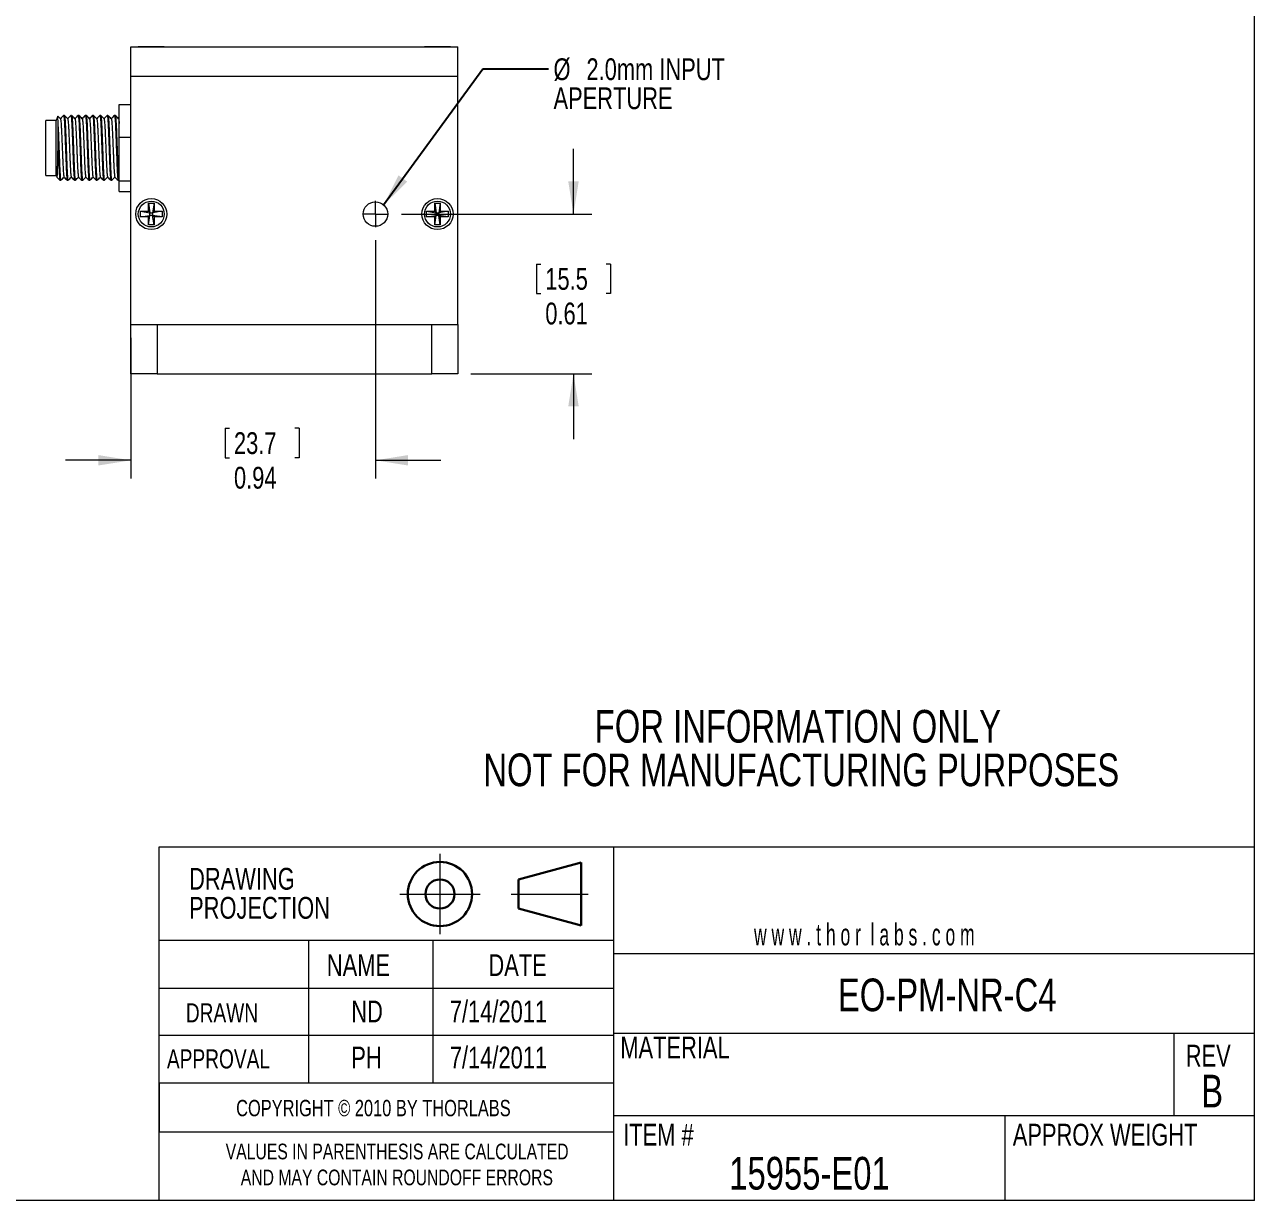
# Model space of a CAD drawing. Header units: inches. Extents: x 0.1 to 10.9, y 0 to 8.5.
# Drawn here: x 6.243 to 10.944, y 0.036 to 4.533 of the extents above; entities that cross this region are included whole.
import ezdxf

# ---------------------------------------------------------------- set-up
doc = ezdxf.new("R2010")
doc.units = ezdxf.units.IN
doc.header["$MEASUREMENT"] = 0
doc.header["$PDSIZE"] = -1
doc.linetypes.add('CENTERX2', pattern=[0.8, 0.5, -0.1, 0.1, -0.1])
doc.styles.add('SLDTEXTSTYLE0', font='TXT', dxfattribs={"width": 0.75})
doc.styles.add('SLDTEXTSTYLE1', font='TXT', dxfattribs={"width": 0.6})
doc.dimstyles.new('SLDDIMSTYLE0', dxfattribs={"dimtxt": 0.083333, "dimasz": 0.125, "dimexe": 0, "dimexo": 0.0625, "dimgap": 0.020833, "dimtad": 0, "dimtih": 1, "dimtoh": 1, "dimrnd": 1e-09, "dimzin": 12, "dimdsep": 46, "dimtxsty": 'SLDTEXTSTYLE0', "dimsah": 1, "dimcen": 0.09, "dimadec": 0, "dimazin": 3, "dimtfac": 1, "dimtmove": 0, "dimatfit": 0, "dimfxl": 1, "dimfrac": 2, "dimtolj": 1, "dimtzin": 12, "dimarcsym": 0})
doc.dimstyles.new('SLDDIMSTYLE2', dxfattribs={"dimtxt": 0, "dimasz": 0.125, "dimexe": 0, "dimexo": 0.0625, "dimgap": 0, "dimtad": 0, "dimtih": 1, "dimtoh": 1, "dimdec": 0, "dimrnd": 1e-09, "dimzin": 0, "dimdsep": 46, "dimtxsty": 'Standard', "dimsah": 1, "dimcen": 0.09, "dimadec": 0, "dimazin": 0, "dimtfac": 0.125, "dimtdec": 0, "dimtofl": 0, "dimtmove": 0, "dimatfit": 3, "dimfxl": 1, "dimfrac": 2, "dimtolj": 1, "dimtzin": 0, "dimarcsym": 0})

# ---------------------------------------------------------------- blocks, each defined once
blk = doc.blocks.new('Third Angle Projection Block')
at = {"color": 7, "linetype": 'CENTERX2', "lineweight": 0}
for p, q in [((3.9951, 0.9376), (3.9951, 0.5538)), ((3.8033, 0.7457), (4.187, 0.7457)), ((4.3361, 0.7457), (4.7029, 0.7457))]:
    blk.add_line(p, q, dxfattribs=at)
at = {"color": 7, "linetype": 'Continuous', "lineweight": 30}
for p, q in [((4.6701, 0.8957), (4.3701, 0.8153)), ((4.6701, 0.5957), (4.6701, 0.8957)), ((4.3701, 0.8153), (4.3701, 0.6761)), ((4.3701, 0.6761), (4.6701, 0.5957))]:
    blk.add_line(p, q, dxfattribs=at)
for radius in [0.1536, 0.0696]:
    blk.add_circle((3.9951, 0.7457), radius, dxfattribs=at)
at = {"color": 7, "linetype": 'Continuous', "lineweight": 0}
blk.add_point((3.9951, 0.7457), dxfattribs=at)
blk = doc.blocks.new('SW_NOTE_0')
at = {"color": 0, "linetype": 'Continuous', "lineweight": 0, "char_height": 0.06, "attachment_point": 2, "style": 'SLDTEXTSTYLE0'}
for s, insert in [('VALUES IN PARENTHESIS ARE CALCULATED', (0.7837, 0.0773)), ('AND MAY CONTAIN ROUNDOFF ERRORS', (0.7826, -0.022))]:
    blk.add_mtext(s, dxfattribs=dict(at, insert=insert))
blk = doc.blocks.new('SW_NOTE_1')
at = {"color": 0, "linetype": 'Continuous', "lineweight": 0, "char_height": 0.08333, "attachment_point": 1, "style": 'SLDTEXTSTYLE0'}
for s, insert in [('DRAWING', (0, 0.1074)), ('PROJECTION', (0, -0.0037))]:
    blk.add_mtext(s, dxfattribs=dict(at, insert=insert))
blk = doc.blocks.new('SW_NOTE_2')
at = {"color": 0, "linetype": 'Continuous', "lineweight": 0, "char_height": 0.125, "attachment_point": 2, "style": 'SLDTEXTSTYLE0'}
for s, insert in [('FOR INFORMATION ONLY', (0.9863, 0.1611)), ('NOT FOR MANUFACTURING PURPOSES', (0.9991, -0.0055))]:
    blk.add_mtext(s, dxfattribs=dict(at, insert=insert))
blk = doc.blocks.new('*D10')
at = {"color": 7, "linetype": 'Continuous', "lineweight": 0}
for p, q in [((7.5844, 3.7084), (7.5844, 2.7965)), ((6.6494, 3.3354), (6.6494, 2.7965)), ((7.0098, 2.9889), (7.0098, 2.8764)), ((7.0098, 2.9889), (7.0266, 2.9889)), ((7.2926, 2.9889), (7.2758, 2.9889)), ((7.2926, 2.9889), (7.2926, 2.8764)), ((7.0098, 2.8764), (7.0266, 2.8764)), ((7.2926, 2.8764), (7.2758, 2.8764)), ((6.6494, 2.8665), (6.3994, 2.8665)), ((7.5844, 2.8665), (7.8344, 2.8665))]:
    blk.add_line(p, q, dxfattribs=at)
for points in [[(6.6494, 2.8665), (6.5244, 2.8865), (6.5244, 2.8465)], [(7.5844, 2.8665), (7.7094, 2.8465), (7.7094, 2.8865)]]:
    blk.add_solid(points, dxfattribs=at)
at = {"color": 7, "linetype": 'Continuous', "lineweight": 0, "char_height": 0.08333, "attachment_point": 1, "style": 'SLDTEXTSTYLE0'}
for s, insert in [('23.7', (7.0435, 2.9739)), ('0.94', (7.0435, 2.8415))]:
    blk.add_mtext(s, dxfattribs=dict(at, insert=insert))
blk = doc.blocks.new('*D11')
at = {"color": 7, "linetype": 'Continuous', "lineweight": 0}
for p, q in [((8.3414, 3.8084), (8.3414, 4.0584)), ((7.6844, 3.8084), (8.4114, 3.8084)), ((8.2, 3.6171), (8.2, 3.5046)), ((8.2, 3.6171), (8.2168, 3.6171)), ((8.4828, 3.6171), (8.4659, 3.6171)), ((8.4828, 3.6171), (8.4828, 3.5046)), ((8.2, 3.5046), (8.2168, 3.5046)), ((8.4828, 3.5046), (8.4659, 3.5046)), ((7.9494, 3.1974), (8.4114, 3.1974)), ((8.3414, 3.1974), (8.3414, 2.9474))]:
    blk.add_line(p, q, dxfattribs=at)
for points in [[(8.3414, 3.8084), (8.3614, 3.9334), (8.3214, 3.9334)], [(8.3414, 3.1974), (8.3214, 3.0724), (8.3614, 3.0724)]]:
    blk.add_solid(points, dxfattribs=at)
at = {"color": 7, "linetype": 'Continuous', "lineweight": 0, "char_height": 0.08333, "attachment_point": 1, "style": 'SLDTEXTSTYLE0'}
for s, insert in [('15.5', (8.2337, 3.6021)), ('0.61', (8.2337, 3.4697))]:
    blk.add_mtext(s, dxfattribs=dict(at, insert=insert))
blk = doc.blocks.new('SW_NOTE_3')
at = {"color": 0, "linetype": 'Continuous', "lineweight": 0, "attachment_point": 1, "style": 'SLDTEXTSTYLE0'}
for s, insert, char_height in [('%%c', (0.0197, 0.0396), 0.08333), ('2.0mm INPUT', (0.1455, 0.0396), 0.083333), ('APERTURE', (0.0197, -0.0715), 0.08333)]:
    blk.add_mtext(s, dxfattribs=dict(at, insert=insert, char_height=char_height))
blk = doc.blocks.new('SW_CENTERMARKSYMBOL_1')
at = {"color": 0, "linetype": 'Continuous', "lineweight": 0}
for q in [(0, 0.05), (-0.05, 0), (0, -0.05), (0.05, 0)]:
    blk.add_line((0, 0), q, dxfattribs=at)

msp = doc.modelspace()

# ---------------------------------------------------------------- linework, layer by layer
at = {"color": 7, "linetype": 'Continuous', "lineweight": 0}
for p, q in [((10.9445, 0.0356), (10.9445, 8.4506)), ((6.6494, 4.3354), (6.6494, 4.4479)), ((6.6494, 4.4479), (7.8994, 4.4479)), ((6.6779, 4.4489), (6.6779, 4.4479)), ((6.6779, 4.4489), (6.7769, 4.4489)), ((6.7769, 4.4479), (6.7769, 4.4489)), ((7.7719, 4.4489), (7.7719, 4.4479)), ((7.7719, 4.4489), (7.8709, 4.4489)), ((7.8709, 4.4479), (7.8709, 4.4489)), ((7.8994, 4.3354), (7.8994, 4.4479)), ((6.6494, 3.3854), (6.6494, 4.3354)), ((6.6494, 4.3354), (7.8994, 4.3354)), ((7.8994, 3.3854), (7.8994, 4.3354)), ((6.3952, 4.1854), (6.3924, 4.1854)), ((6.423, 4.1854), (6.4202, 4.1854)), ((6.4507, 4.1854), (6.448, 4.1854)), ((6.4785, 4.1854), (6.4757, 4.1854)), ((6.5063, 4.1854), (6.5035, 4.1854)), ((6.5341, 4.1854), (6.5313, 4.1854)), ((6.5619, 4.1854), (6.5591, 4.1854)), ((6.5896, 4.1854), (6.5869, 4.1854)), ((6.6047, 4.1026), (6.6047, 4.228)), ((6.6047, 4.228), (6.6494, 4.228)), ((6.3644, 4.1664), (6.3244, 4.1664)), ((6.3244, 4.0614), (6.3244, 4.1664)), ((6.3701, 4.1822), (6.3644, 4.1664)), ((6.3644, 4.0614), (6.3644, 4.1664)), ((6.3713, 4.0696), (6.3713, 4.1419)), ((6.6047, 4.1755), (6.6021, 4.1729)), ((6.6047, 4.1026), (6.6494, 4.1026)), ((6.6047, 3.9359), (6.6047, 4.1026)), ((6.3244, 3.9564), (6.3244, 4.0614)), ((6.3644, 3.9564), (6.3644, 4.0614)), ((6.3244, 3.9564), (6.3644, 3.9564)), ((6.3644, 3.9564), (6.3671, 3.9488)), ((6.3785, 3.9374), (6.3813, 3.9374)), ((6.4063, 3.9374), (6.4091, 3.9374)), ((6.4341, 3.9374), (6.4369, 3.9374)), ((6.4619, 3.9374), (6.4646, 3.9374)), ((6.4896, 3.9374), (6.4924, 3.9374)), ((6.5174, 3.9374), (6.5202, 3.9374)), ((6.5452, 3.9374), (6.548, 3.9374)), ((6.573, 3.9374), (6.5757, 3.9374)), ((6.6007, 3.9374), (6.6035, 3.9374)), ((6.6037, 3.9374), (6.6047, 3.9385)), ((6.6047, 3.9359), (6.6494, 3.9359)), ((6.6047, 3.8947), (6.6047, 3.9359)), ((6.6047, 3.8947), (6.6494, 3.8947)), ((6.6859, 3.8189), (6.7169, 3.8189)), ((6.6859, 3.7979), (6.6859, 3.8189)), ((6.6859, 3.8189), (6.7221, 3.8136)), ((6.7169, 3.8499), (6.7379, 3.8499)), ((6.7169, 3.8189), (6.7169, 3.8499)), ((6.7169, 3.8499), (6.7221, 3.8136)), ((6.7169, 3.8189), (6.7221, 3.8136)), ((6.7221, 3.8031), (6.7221, 3.8136)), ((6.7221, 3.8136), (6.7326, 3.8136)), ((6.7379, 3.8499), (6.7326, 3.8136)), ((6.7689, 3.8189), (6.7326, 3.8136)), ((6.7326, 3.8136), (6.7379, 3.8189)), ((6.7326, 3.8136), (6.7326, 3.8031)), ((6.7379, 3.8499), (6.7379, 3.8189)), ((6.7379, 3.8189), (6.7689, 3.8189)), ((6.7689, 3.8189), (6.7689, 3.7979)), ((7.7799, 3.8189), (7.8109, 3.8189)), ((7.7799, 3.7979), (7.7799, 3.8189)), ((7.7799, 3.8189), (7.8161, 3.8136)), ((7.8109, 3.8499), (7.8319, 3.8499)), ((7.8109, 3.8189), (7.8109, 3.8499)), ((7.8109, 3.8499), (7.8161, 3.8136)), ((7.8109, 3.8189), (7.8161, 3.8136)), ((7.8161, 3.8136), (7.8266, 3.8136)), ((7.8161, 3.8031), (7.8161, 3.8136)), ((7.8319, 3.8499), (7.8266, 3.8136)), ((7.8266, 3.8136), (7.8319, 3.8189)), ((7.8629, 3.8189), (7.8266, 3.8136)), ((7.8266, 3.8136), (7.8266, 3.8031)), ((7.8319, 3.8499), (7.8319, 3.8189)), ((7.8319, 3.8189), (7.8629, 3.8189)), ((7.8629, 3.8189), (7.8629, 3.7979)), ((6.6859, 3.7979), (6.7221, 3.8031)), ((6.7169, 3.7979), (6.6859, 3.7979)), ((6.7221, 3.8031), (6.7169, 3.7979)), ((6.7169, 3.7669), (6.7221, 3.8031)), ((6.7169, 3.7669), (6.7169, 3.7979)), ((6.7379, 3.7669), (6.7169, 3.7669)), ((6.7326, 3.8031), (6.7221, 3.8031)), ((6.7689, 3.7979), (6.7326, 3.8031)), ((6.7379, 3.7979), (6.7326, 3.8031)), ((6.7379, 3.7669), (6.7326, 3.8031)), ((6.7689, 3.7979), (6.7379, 3.7979)), ((6.7379, 3.7979), (6.7379, 3.7669)), ((7.7799, 3.7979), (7.8161, 3.8031)), ((7.8109, 3.7979), (7.7799, 3.7979)), ((7.8161, 3.8031), (7.8109, 3.7979)), ((7.8109, 3.7669), (7.8161, 3.8031)), ((7.8109, 3.7669), (7.8109, 3.7979)), ((7.8319, 3.7669), (7.8109, 3.7669)), ((7.8266, 3.8031), (7.8161, 3.8031)), ((7.8629, 3.7979), (7.8266, 3.8031)), ((7.8319, 3.7979), (7.8266, 3.8031)), ((7.8319, 3.7669), (7.8266, 3.8031)), ((7.8319, 3.7979), (7.8319, 3.7669)), ((7.8629, 3.7979), (7.8319, 3.7979)), ((6.6494, 3.1974), (6.6494, 3.3854)), ((6.6494, 3.3854), (6.7494, 3.3854)), ((6.7494, 3.3854), (6.7494, 3.1974)), ((6.7494, 3.3854), (7.7994, 3.3854)), ((7.7994, 3.1974), (7.7994, 3.3854)), ((7.7994, 3.3854), (7.8994, 3.3854)), ((7.8994, 3.3854), (7.8994, 3.1974)), ((6.7494, 3.1974), (6.6494, 3.1974)), ((6.7494, 3.1974), (7.7994, 3.1974)), ((7.8994, 3.1974), (7.7994, 3.1974)), ((10.9445, 1.3874), (10.9445, 1.9698)), ((6.7572, 0.2977), (6.7572, 1.3874)), ((6.7572, 1.3874), (8.4938, 1.3874)), ((8.4938, 1.3874), (8.4938, 0.0356)), ((8.4938, 1.3874), (10.9445, 1.3874)), ((6.7572, 0.4841), (6.7572, 1.0302)), ((6.7572, 0.0356), (6.7572, 1.0302)), ((8.4938, 1.0302), (6.7572, 1.0302)), ((7.3281, 1.0302), (7.3281, 0.4841)), ((7.8037, 1.0302), (7.8037, 0.4841)), ((8.4938, 0.98), (10.9445, 0.98)), ((8.4938, 0.846), (6.7572, 0.846)), ((8.4938, 0.6662), (6.7572, 0.6662)), ((8.4938, 0.6756), (10.9445, 0.6756)), ((10.6365, 0.6756), (10.6365, 0.3599)), ((8.4938, 0.4841), (6.7572, 0.4841)), ((6.7572, 0.4841), (6.7572, 0.2977)), ((8.4938, 0.3599), (10.9445, 0.3599)), ((9.9901, 0.3599), (9.9901, 0.0356)), ((6.7572, 0.2977), (8.4938, 0.2977)), ((10.9445, 0.0356), (0.0622, 0.0356))]:
    msp.add_line(p, q, dxfattribs=at)
for centre, radius in [((6.7274, 3.8084), 0.0595), ((6.7274, 3.8084), 0.0495), ((7.5844, 3.8084), 0.0469), ((7.8214, 3.8084), 0.0595), ((7.8214, 3.8084), 0.0495)]:
    msp.add_circle(centre, radius, dxfattribs=at)
for points, knots in [([(6.3923, 4.1853), (6.3902, 4.1832), (6.3861, 4.1791), (6.3819, 4.175), (6.3799, 4.1729)], [0, 0, 0, 0, 0.506072, 1, 1, 1, 1]), ([(6.3923, 4.1851), (6.3923, 4.1852), (6.3926, 4.1859), (6.393, 4.1842), (6.3937, 4.18), (6.3945, 4.1724), (6.3952, 4.162), (6.3959, 4.1491), (6.3966, 4.1343), (6.3972, 4.118), (6.3979, 4.1002), (6.3986, 4.0812), (6.3994, 4.0614), (6.4001, 4.0416), (6.4008, 4.0225), (6.4015, 4.0047), (6.4021, 3.9884), (6.4028, 3.9736), (6.4035, 3.9608), (6.4042, 3.9503), (6.405, 3.9429), (6.4057, 3.9382), (6.4061, 3.9377), (6.4063, 3.9374)], [0, 0, 0, 0, 0.010493, 0.058613, 0.108151, 0.158536, 0.209138, 0.259308, 0.308432, 0.35618, 0.40483, 0.454717, 0.505247, 0.555776, 0.605663, 0.654313, 0.702061, 0.751185, 0.801356, 0.851958, 0.902343, 0.95188, 1, 1, 1, 1]), ([(6.4079, 4.1728), (6.4058, 4.1749), (6.4016, 4.179), (6.3974, 4.1832), (6.3953, 4.1853)], [0, 0, 0, 0, 0.499992, 1, 1, 1, 1]), ([(6.3953, 4.185), (6.3955, 4.1848), (6.3959, 4.1843), (6.3965, 4.1799), (6.3973, 4.1724), (6.398, 4.162), (6.3987, 4.1491), (6.3994, 4.1343), (6.4, 4.118), (6.4007, 4.1002), (6.4014, 4.0812), (6.4021, 4.0614), (6.4029, 4.0416), (6.4036, 4.0225), (6.4042, 4.0047), (6.4049, 3.9884), (6.4055, 3.9736), (6.4063, 3.9608), (6.407, 3.9504), (6.4077, 3.9428), (6.4084, 3.9385), (6.4089, 3.9369), (6.4092, 3.9376), (6.4092, 3.9377)], [0, 0, 0, 0, 0.037236, 0.087352, 0.138326, 0.189519, 0.240276, 0.289974, 0.33828, 0.387498, 0.437968, 0.489088, 0.540208, 0.590678, 0.639897, 0.688202, 0.7379, 0.788657, 0.83985, 0.890824, 0.94094, 0.989623, 1, 1, 1, 1]), ([(6.4201, 4.1853), (6.418, 4.1832), (6.4139, 4.1791), (6.4097, 4.175), (6.4077, 4.1729)], [0, 0, 0, 0, 0.505981, 1, 1, 1, 1]), ([(6.4201, 4.1851), (6.4201, 4.1852), (6.4204, 4.1859), (6.4208, 4.1842), (6.4215, 4.18), (6.4223, 4.1724), (6.423, 4.162), (6.4237, 4.1491), (6.4244, 4.1343), (6.425, 4.118), (6.4257, 4.1002), (6.4264, 4.0812), (6.4271, 4.0614), (6.4279, 4.0416), (6.4286, 4.0225), (6.4292, 4.0047), (6.4299, 3.9884), (6.4305, 3.9736), (6.4313, 3.9608), (6.432, 3.9503), (6.4327, 3.9429), (6.4334, 3.9382), (6.4339, 3.9377), (6.4341, 3.9374)], [0, 0, 0, 0, 0.010303, 0.058432, 0.107979, 0.158374, 0.208985, 0.259166, 0.308299, 0.356056, 0.404715, 0.454612, 0.505151, 0.555691, 0.605587, 0.654247, 0.702004, 0.751137, 0.801317, 0.851929, 0.902324, 0.951871, 1, 1, 1, 1]), ([(6.4356, 4.1728), (6.4335, 4.1749), (6.4294, 4.1791), (6.4252, 4.1832), (6.4231, 4.1853)], [0, 0, 0, 0, 0.49999, 1, 1, 1, 1]), ([(6.4231, 4.1851), (6.4233, 4.1848), (6.4237, 4.1843), (6.4243, 4.1799), (6.425, 4.1724), (6.4258, 4.162), (6.4265, 4.1491), (6.4272, 4.1343), (6.4278, 4.118), (6.4285, 4.1002), (6.4292, 4.0812), (6.4299, 4.0614), (6.4307, 4.0416), (6.4314, 4.0225), (6.432, 4.0047), (6.4326, 3.9884), (6.4333, 3.9736), (6.434, 3.9608), (6.4348, 3.9504), (6.4355, 3.9428), (6.4362, 3.9385), (6.4367, 3.9369), (6.437, 3.9376), (6.437, 3.9377)], [0, 0, 0, 0, 0.0383183, 0.0883053, 0.1391481, 0.1902094, 0.2408355, 0.2904053, 0.3385867, 0.3876787, 0.4380187, 0.4890071, 0.5399953, 0.5903353, 0.6394273, 0.6876087, 0.7371786, 0.7878047, 0.838866, 0.8897088, 0.9396959, 0.9882526, 1, 1, 1, 1]), ([(6.4478, 4.1853), (6.4457, 4.1832), (6.4416, 4.1791), (6.4375, 4.175), (6.4355, 4.1729)], [0, 0, 0, 0, 0.50665, 1, 1, 1, 1]), ([(6.4478, 4.185), (6.4479, 4.1852), (6.4481, 4.1859), (6.4486, 4.1842), (6.4493, 4.18), (6.45, 4.1724), (6.4508, 4.162), (6.4515, 4.1491), (6.4522, 4.1343), (6.4528, 4.118), (6.4535, 4.1002), (6.4542, 4.0812), (6.4549, 4.0614), (6.4557, 4.0416), (6.4564, 4.0225), (6.457, 4.0047), (6.4576, 3.9884), (6.4583, 3.9736), (6.459, 3.9608), (6.4598, 3.9503), (6.4605, 3.9429), (6.4612, 3.9382), (6.4616, 3.9377), (6.4619, 3.9374)], [0, 0, 0, 0, 0.01153, 0.0596, 0.109085, 0.159418, 0.209967, 0.260085, 0.309157, 0.356855, 0.405454, 0.455289, 0.505765, 0.556242, 0.606076, 0.654676, 0.702374, 0.751446, 0.801564, 0.852113, 0.902445, 0.951931, 1, 1, 1, 1]), ([(6.4634, 4.1728), (6.4613, 4.1749), (6.4571, 4.179), (6.453, 4.1832), (6.4509, 4.1853)], [0, 0, 0, 0, 0.499993, 1, 1, 1, 1]), ([(6.4509, 4.1851), (6.451, 4.1848), (6.4514, 4.1843), (6.4521, 4.1799), (6.4528, 4.1724), (6.4536, 4.162), (6.4543, 4.1491), (6.455, 4.1343), (6.4556, 4.118), (6.4562, 4.1002), (6.457, 4.0812), (6.4577, 4.0614), (6.4584, 4.0416), (6.4591, 4.0225), (6.4598, 4.0047), (6.4604, 3.9884), (6.4611, 3.9736), (6.4618, 3.9608), (6.4626, 3.9504), (6.4633, 3.9428), (6.464, 3.9385), (6.4645, 3.9369), (6.4647, 3.9376), (6.4648, 3.9377)], [0, 0, 0, 0, 0.038101, 0.088178, 0.139112, 0.190266, 0.240983, 0.290642, 0.338911, 0.388091, 0.438522, 0.489603, 0.540683, 0.591114, 0.640294, 0.688562, 0.738222, 0.788939, 0.840093, 0.891027, 0.941104, 0.989749, 1, 1, 1, 1]), ([(6.4756, 4.1853), (6.4735, 4.1832), (6.4694, 4.1791), (6.4653, 4.175), (6.4632, 4.1729)], [0, 0, 0, 0, 0.505935, 1, 1, 1, 1]), ([(6.4756, 4.1851), (6.4757, 4.1852), (6.4759, 4.1859), (6.4764, 4.1842), (6.4771, 4.18), (6.4778, 4.1724), (6.4786, 4.162), (6.4793, 4.1491), (6.48, 4.1343), (6.4806, 4.118), (6.4812, 4.1002), (6.482, 4.0812), (6.4827, 4.0614), (6.4834, 4.0416), (6.4841, 4.0225), (6.4848, 4.0047), (6.4854, 3.9884), (6.4861, 3.9736), (6.4868, 3.9608), (6.4876, 3.9503), (6.4883, 3.9429), (6.489, 3.9382), (6.4894, 3.9377), (6.4896, 3.9374)], [0, 0, 0, 0, 0.010279, 0.05841, 0.107958, 0.158354, 0.208967, 0.259148, 0.308282, 0.356041, 0.404701, 0.454599, 0.50514, 0.55568, 0.605578, 0.654239, 0.701997, 0.751131, 0.801313, 0.851926, 0.902322, 0.95187, 1, 1, 1, 1]), ([(6.4785, 4.1854), (6.4787, 4.1851), (6.4792, 4.1845), (6.4799, 4.1799), (6.4806, 4.1724), (6.4813, 4.162), (6.4821, 4.1491), (6.4827, 4.1343), (6.4834, 4.118), (6.484, 4.1002), (6.4847, 4.0812), (6.4855, 4.0614), (6.4862, 4.0416), (6.4869, 4.0225), (6.4876, 4.0047), (6.4882, 3.9884), (6.4889, 3.9736), (6.4896, 3.9608), (6.4903, 3.9504), (6.4911, 3.9428), (6.4918, 3.9385), (6.4922, 3.9369), (6.4925, 3.9376), (6.4926, 3.9377)], [0, 0, 0, 0, 0.048109, 0.097636, 0.14801, 0.1986, 0.24876, 0.297873, 0.34561, 0.39425, 0.444126, 0.494644, 0.545162, 0.595038, 0.643678, 0.691415, 0.740528, 0.790688, 0.841278, 0.891653, 0.941179, 0.989288, 1, 1, 1, 1]), ([(6.4912, 4.1728), (6.4891, 4.1749), (6.4849, 4.179), (6.4807, 4.1832), (6.4787, 4.1853)], [0, 0, 0, 0, 0.499992, 1, 1, 1, 1]), ([(6.5034, 4.1853), (6.5013, 4.1832), (6.4972, 4.1791), (6.4931, 4.175), (6.491, 4.1729)], [0, 0, 0, 0, 0.505917, 1, 1, 1, 1]), ([(6.5034, 4.1851), (6.5034, 4.1852), (6.5037, 4.1859), (6.5042, 4.1842), (6.5049, 4.18), (6.5056, 4.1724), (6.5063, 4.162), (6.5071, 4.1491), (6.5077, 4.1343), (6.5084, 4.118), (6.509, 4.1002), (6.5097, 4.0812), (6.5105, 4.0614), (6.5112, 4.0416), (6.5119, 4.0225), (6.5126, 4.0047), (6.5132, 3.9884), (6.5139, 3.9736), (6.5146, 3.9608), (6.5153, 3.9503), (6.5161, 3.9429), (6.5168, 3.9382), (6.5172, 3.9377), (6.5174, 3.9374)], [0, 0, 0, 0, 0.0101666, 0.0583023, 0.107856, 0.1582579, 0.2088765, 0.2590636, 0.3082036, 0.3559672, 0.4046335, 0.4545371, 0.5050833, 0.5556294, 0.6055329, 0.6541992, 0.7019629, 0.751103, 0.8012901, 0.8519086, 0.9023106, 0.9518642, 1, 1, 1, 1]), ([(6.519, 4.1728), (6.5169, 4.1749), (6.5127, 4.179), (6.5085, 4.1832), (6.5064, 4.1853)], [0, 0, 0, 0, 0.499993, 1, 1, 1, 1]), ([(6.5064, 4.1851), (6.5066, 4.1848), (6.507, 4.1843), (6.5076, 4.1799), (6.5084, 4.1724), (6.5091, 4.162), (6.5098, 4.1491), (6.5105, 4.1343), (6.5111, 4.118), (6.5118, 4.1002), (6.5125, 4.0812), (6.5132, 4.0614), (6.514, 4.0416), (6.5147, 4.0225), (6.5154, 4.0047), (6.516, 3.9884), (6.5167, 3.9736), (6.5174, 3.9608), (6.5181, 3.9504), (6.5189, 3.9428), (6.5196, 3.9385), (6.52, 3.9369), (6.5203, 3.9376), (6.5203, 3.9377)], [0, 0, 0, 0, 0.037893, 0.087962, 0.138887, 0.190032, 0.240741, 0.290392, 0.338652, 0.387824, 0.438246, 0.489318, 0.540389, 0.590812, 0.639984, 0.688244, 0.737895, 0.788604, 0.839748, 0.890674, 0.940743, 0.989379, 1, 1, 1, 1]), ([(6.5312, 4.1853), (6.5291, 4.1832), (6.525, 4.1791), (6.5208, 4.175), (6.5188, 4.1729)], [0, 0, 0, 0, 0.506214, 1, 1, 1, 1]), ([(6.5312, 4.185), (6.5312, 4.1852), (6.5315, 4.1859), (6.5319, 4.1842), (6.5326, 4.18), (6.5334, 4.1724), (6.5341, 4.162), (6.5348, 4.1491), (6.5355, 4.1343), (6.5361, 4.118), (6.5368, 4.1002), (6.5375, 4.0812), (6.5382, 4.0614), (6.539, 4.0416), (6.5397, 4.0225), (6.5404, 4.0047), (6.541, 3.9884), (6.5417, 3.9736), (6.5424, 3.9608), (6.5431, 3.9503), (6.5439, 3.9429), (6.5446, 3.9382), (6.545, 3.9377), (6.5452, 3.9374)], [0, 0, 0, 0, 0.010728, 0.058836, 0.108362, 0.158735, 0.209325, 0.259484, 0.308596, 0.356332, 0.404971, 0.454846, 0.505364, 0.555881, 0.605757, 0.654395, 0.702132, 0.751244, 0.801403, 0.851993, 0.902366, 0.951892, 1, 1, 1, 1]), ([(6.5467, 4.1728), (6.5446, 4.1749), (6.5405, 4.1791), (6.5363, 4.1832), (6.5342, 4.1853)], [0, 0, 0, 0, 0.49999, 1, 1, 1, 1]), ([(6.5342, 4.1851), (6.5344, 4.1848), (6.5348, 4.1843), (6.5354, 4.1799), (6.5361, 4.1724), (6.5369, 4.162), (6.5376, 4.1491), (6.5383, 4.1343), (6.5389, 4.118), (6.5396, 4.1002), (6.5403, 4.0812), (6.541, 4.0614), (6.5418, 4.0416), (6.5425, 4.0225), (6.5431, 4.0047), (6.5438, 3.9884), (6.5444, 3.9736), (6.5452, 3.9608), (6.5459, 3.9504), (6.5466, 3.9428), (6.5473, 3.9385), (6.5478, 3.9369), (6.5481, 3.9376), (6.5481, 3.9377)], [0, 0, 0, 0, 0.038191, 0.088193, 0.13905, 0.190127, 0.240768, 0.290352, 0.338548, 0.387654, 0.438009, 0.489012, 0.540015, 0.59037, 0.639477, 0.687672, 0.737257, 0.787898, 0.838974, 0.889832, 0.939833, 0.988405, 1, 1, 1, 1]), ([(6.5589, 4.1853), (6.5569, 4.1832), (6.5527, 4.1791), (6.5486, 4.175), (6.5466, 4.1729)], [0, 0, 0, 0, 0.5061947, 1, 1, 1, 1]), ([(6.5589, 4.185), (6.559, 4.1852), (6.5592, 4.1859), (6.5597, 4.1842), (6.5604, 4.18), (6.5611, 4.1724), (6.5619, 4.162), (6.5626, 4.1491), (6.5633, 4.1343), (6.5639, 4.118), (6.5646, 4.1002), (6.5653, 4.0812), (6.566, 4.0614), (6.5668, 4.0416), (6.5675, 4.0225), (6.5681, 4.0047), (6.5688, 3.9884), (6.5694, 3.9736), (6.5702, 3.9608), (6.5709, 3.9503), (6.5716, 3.9429), (6.5723, 3.9382), (6.5728, 3.9377), (6.573, 3.9374)], [0, 0, 0, 0, 0.010719, 0.058828, 0.108354, 0.158727, 0.209318, 0.259477, 0.308589, 0.356326, 0.404966, 0.454841, 0.505359, 0.555877, 0.605753, 0.654392, 0.702129, 0.751242, 0.801401, 0.851991, 0.902365, 0.951891, 1, 1, 1, 1]), ([(6.5745, 4.1728), (6.5724, 4.1749), (6.5682, 4.1791), (6.5641, 4.1832), (6.562, 4.1853)], [0, 0, 0, 0, 0.4999895, 1, 1, 1, 1]), ([(6.562, 4.1851), (6.5622, 4.1848), (6.5625, 4.1843), (6.5632, 4.1799), (6.5639, 4.1724), (6.5647, 4.162), (6.5654, 4.1491), (6.5661, 4.1343), (6.5667, 4.118), (6.5674, 4.1002), (6.5681, 4.0812), (6.5688, 4.0614), (6.5695, 4.0416), (6.5703, 4.0225), (6.5709, 4.0047), (6.5715, 3.9884), (6.5722, 3.9736), (6.5729, 3.9608), (6.5737, 3.9504), (6.5744, 3.9428), (6.5751, 3.9385), (6.5756, 3.9369), (6.5758, 3.9376), (6.5759, 3.9377)], [0, 0, 0, 0, 0.038346, 0.088412, 0.139335, 0.190477, 0.241183, 0.290831, 0.339089, 0.388258, 0.438677, 0.489746, 0.540815, 0.591234, 0.640404, 0.688661, 0.738309, 0.789015, 0.840157, 0.89108, 0.941146, 0.989779, 1, 1, 1, 1]), ([(6.5867, 4.1853), (6.5846, 4.1832), (6.5805, 4.1791), (6.5764, 4.175), (6.5744, 4.1729)], [0, 0, 0, 0, 0.50623, 1, 1, 1, 1]), ([(6.5867, 4.185), (6.5868, 4.1852), (6.587, 4.1859), (6.5875, 4.1842), (6.5882, 4.18), (6.5889, 4.1724), (6.5897, 4.162), (6.5904, 4.1491), (6.5911, 4.1343), (6.5917, 4.118), (6.5924, 4.1002), (6.5931, 4.0812), (6.5938, 4.0614), (6.5945, 4.0416), (6.5953, 4.0225), (6.5959, 4.0047), (6.5965, 3.9884), (6.5972, 3.9736), (6.5979, 3.9608), (6.5987, 3.9503), (6.5994, 3.9429), (6.6001, 3.9382), (6.6005, 3.9377), (6.6007, 3.9374)], [0, 0, 0, 0, 0.0108075, 0.0589121, 0.1084336, 0.1588029, 0.2093887, 0.2595434, 0.3086515, 0.3563842, 0.405019, 0.4548902, 0.5054038, 0.5559171, 0.6057883, 0.6544231, 0.7021558, 0.7512642, 0.8014188, 0.8520045, 0.9023739, 0.9518954, 1, 1, 1, 1]), ([(6.6023, 4.1728), (6.6002, 4.1749), (6.596, 4.179), (6.5919, 4.1832), (6.5898, 4.1853)], [0, 0, 0, 0, 0.499992, 1, 1, 1, 1]), ([(6.5898, 4.185), (6.5899, 4.1848), (6.5903, 4.1842), (6.591, 4.1799), (6.5917, 4.1724), (6.5924, 4.162), (6.5932, 4.1491), (6.5939, 4.1343), (6.5945, 4.118), (6.5951, 4.1002), (6.5958, 4.0812), (6.5966, 4.0614), (6.5973, 4.0416), (6.598, 4.0225), (6.5987, 4.0047), (6.5993, 3.9884), (6.6, 3.9736), (6.6007, 3.9608), (6.6015, 3.9504), (6.6022, 3.9428), (6.6029, 3.9385), (6.6034, 3.9369), (6.6036, 3.9376), (6.6037, 3.9377)], [0, 0, 0, 0, 0.036938, 0.087054, 0.138028, 0.189221, 0.239977, 0.289675, 0.33798, 0.387199, 0.437669, 0.488788, 0.539908, 0.590378, 0.639596, 0.687902, 0.7376, 0.788356, 0.839549, 0.890523, 0.940639, 0.989321, 1, 1, 1, 1]), ([(6.3713, 4.1419), (6.3712, 4.1465), (6.3711, 4.1557), (6.3709, 4.1666), (6.3707, 4.175), (6.3705, 4.1804), (6.3704, 4.1829), (6.3703, 4.1823), (6.3702, 4.1821)], [0, 0, 0, 0, 0.180982, 0.3665616, 0.5475438, 0.7331239, 0.9258959, 1, 1, 1, 1]), ([(6.3801, 4.1728), (6.378, 4.1749), (6.3748, 4.1781), (6.3715, 4.1813), (6.3704, 4.1824)], [0, 0, 0, 0, 0.648255, 1, 1, 1, 1]), ([(6.3713, 4.1419), (6.3715, 4.1362), (6.372, 4.1248), (6.3727, 4.1051), (6.3735, 4.0838), (6.3743, 4.0622), (6.3751, 4.0416), (6.3758, 4.0225), (6.3765, 4.0047), (6.3771, 3.9884), (6.3778, 3.9736), (6.3785, 3.9608), (6.3792, 3.9504), (6.38, 3.9428), (6.3807, 3.9385), (6.3811, 3.9369), (6.3814, 3.9376), (6.3814, 3.9377)], [0, 0, 0, 0, 0.0751454, 0.1499763, 0.2272231, 0.3057431, 0.3751461, 0.4436668, 0.5104886, 0.5760711, 0.6435436, 0.7124537, 0.7819561, 0.8511612, 0.9192014, 0.9852948, 1, 1, 1, 1]), ([(6.3801, 4.1726), (6.3802, 4.1723), (6.3806, 4.1719), (6.3812, 4.1679), (6.382, 4.1612), (6.3827, 4.1518), (6.3835, 4.1393), (6.3843, 4.1236), (6.3851, 4.1045), (6.3859, 4.0836), (6.3868, 4.0628), (6.3876, 4.0436), (6.3883, 4.0264), (6.389, 4.0104), (6.3896, 3.9958), (6.3903, 3.9825), (6.391, 3.9709), (6.3917, 3.9615), (6.3925, 3.9548), (6.3931, 3.9509), (6.3935, 3.9504), (6.3936, 3.9502)], [0, 0, 0, 0, 0.03771, 0.089023, 0.141216, 0.193634, 0.245604, 0.308937, 0.370881, 0.434906, 0.500216, 0.552558, 0.604235, 0.654629, 0.704088, 0.754974, 0.806944, 0.859361, 0.911554, 0.962868, 1, 1, 1, 1]), ([(6.4079, 4.1725), (6.408, 4.1723), (6.4084, 4.1718), (6.409, 4.1679), (6.4098, 4.1612), (6.4105, 4.1518), (6.4113, 4.1393), (6.4121, 4.1236), (6.4128, 4.1045), (6.4137, 4.0836), (6.4146, 4.0628), (6.4154, 4.0436), (6.4161, 4.0264), (6.4167, 4.0104), (6.4174, 3.9958), (6.418, 3.9825), (6.4188, 3.9709), (6.4195, 3.9615), (6.4202, 3.9548), (6.4209, 3.9509), (6.4213, 3.9504), (6.4214, 3.9502)], [0, 0, 0, 0, 0.036978, 0.08828, 0.14046, 0.192865, 0.244823, 0.308142, 0.37007, 0.43408, 0.499375, 0.551704, 0.603369, 0.653751, 0.703199, 0.754072, 0.80603, 0.858434, 0.910615, 0.961916, 1, 1, 1, 1]), ([(6.4356, 4.1726), (6.4358, 4.1724), (6.4362, 4.1719), (6.4368, 4.1679), (6.4375, 4.1612), (6.4383, 4.1518), (6.4391, 4.1393), (6.4398, 4.1236), (6.4406, 4.1045), (6.4415, 4.0836), (6.4424, 4.0628), (6.4432, 4.0436), (6.4439, 4.0264), (6.4445, 4.0104), (6.4451, 3.9958), (6.4458, 3.9825), (6.4465, 3.9709), (6.4473, 3.9615), (6.448, 3.9548), (6.4487, 3.9509), (6.449, 3.9504), (6.4492, 3.9502)], [0, 0, 0, 0, 0.038083, 0.089326, 0.141446, 0.19379, 0.245688, 0.308934, 0.370791, 0.434727, 0.499946, 0.552216, 0.60382, 0.654144, 0.703535, 0.754349, 0.806247, 0.858592, 0.910712, 0.961954, 1, 1, 1, 1]), ([(6.4634, 4.1726), (6.4636, 4.1724), (6.4639, 4.1719), (6.4646, 4.1679), (6.4653, 4.1612), (6.4661, 4.1518), (6.4668, 4.1393), (6.4676, 4.1236), (6.4684, 4.1045), (6.4693, 4.0836), (6.4701, 4.0628), (6.4709, 4.0436), (6.4716, 4.0264), (6.4723, 4.0104), (6.4729, 3.9958), (6.4736, 3.9825), (6.4743, 3.9709), (6.4751, 3.9615), (6.4758, 3.9548), (6.4764, 3.9509), (6.4768, 3.9504), (6.477, 3.9502)], [0, 0, 0, 0, 0.037936, 0.08926, 0.141464, 0.193893, 0.245874, 0.309221, 0.371178, 0.435217, 0.50054, 0.552894, 0.604581, 0.654986, 0.704456, 0.755352, 0.807333, 0.859762, 0.911966, 0.963291, 1, 1, 1, 1]), ([(6.4912, 4.1726), (6.4913, 4.1723), (6.4917, 4.1719), (6.4924, 4.1679), (6.4931, 4.1612), (6.4938, 4.1518), (6.4946, 4.1393), (6.4954, 4.1236), (6.4962, 4.1045), (6.497, 4.0836), (6.4979, 4.0628), (6.4987, 4.0436), (6.4994, 4.0264), (6.5001, 4.0104), (6.5007, 3.9958), (6.5014, 3.9825), (6.5021, 3.9709), (6.5028, 3.9615), (6.5036, 3.9548), (6.5042, 3.9509), (6.5046, 3.9504), (6.5048, 3.9502)], [0, 0, 0, 0, 0.037549, 0.088839, 0.141007, 0.1934, 0.245346, 0.30865, 0.370564, 0.434559, 0.499838, 0.552156, 0.603808, 0.654179, 0.703615, 0.754476, 0.806422, 0.858815, 0.910983, 0.962273, 1, 1, 1, 1]), ([(6.519, 4.1726), (6.5191, 4.1723), (6.5195, 4.1719), (6.5201, 4.1679), (6.5209, 4.1612), (6.5216, 4.1518), (6.5224, 4.1393), (6.5232, 4.1236), (6.524, 4.1045), (6.5248, 4.0836), (6.5257, 4.0628), (6.5265, 4.0436), (6.5272, 4.0264), (6.5279, 4.0104), (6.5285, 3.9958), (6.5292, 3.9825), (6.5299, 3.9709), (6.5306, 3.9615), (6.5314, 3.9548), (6.532, 3.9509), (6.5324, 3.9504), (6.5325, 3.9502)], [0, 0, 0, 0, 0.0376627, 0.0889344, 0.1410845, 0.1934587, 0.2453864, 0.308668, 0.3705604, 0.4345333, 0.4997896, 0.5520889, 0.603723, 0.654076, 0.7034947, 0.7543382, 0.8062658, 0.8586401, 0.9107902, 0.9620619, 1, 1, 1, 1]), ([(6.5467, 4.1726), (6.5469, 4.1724), (6.5473, 4.1719), (6.5479, 4.1679), (6.5486, 4.1612), (6.5494, 4.1518), (6.5502, 4.1393), (6.551, 4.1236), (6.5517, 4.1045), (6.5526, 4.0836), (6.5535, 4.0628), (6.5543, 4.0436), (6.555, 4.0264), (6.5556, 4.0104), (6.5563, 3.9958), (6.5569, 3.9825), (6.5577, 3.9709), (6.5584, 3.9615), (6.5591, 3.9548), (6.5598, 3.9509), (6.5602, 3.9504), (6.5603, 3.9502)], [0, 0, 0, 0, 0.037967, 0.089237, 0.141385, 0.193758, 0.245684, 0.308963, 0.370854, 0.434824, 0.500079, 0.552376, 0.604009, 0.65436, 0.703777, 0.754619, 0.806545, 0.858918, 0.911066, 0.962336, 1, 1, 1, 1]), ([(6.5745, 4.1726), (6.5747, 4.1724), (6.575, 4.1719), (6.5757, 4.1679), (6.5764, 4.1612), (6.5772, 4.1518), (6.5779, 4.1393), (6.5787, 4.1236), (6.5795, 4.1045), (6.5804, 4.0836), (6.5812, 4.0628), (6.582, 4.0436), (6.5828, 4.0264), (6.5834, 4.0104), (6.584, 3.9958), (6.5847, 3.9825), (6.5854, 3.9709), (6.5862, 3.9615), (6.5869, 3.9548), (6.5876, 3.9509), (6.5879, 3.9504), (6.5881, 3.9502)], [0, 0, 0, 0, 0.038139, 0.089389, 0.141516, 0.193868, 0.245773, 0.309028, 0.370893, 0.434839, 0.500067, 0.552344, 0.603955, 0.654287, 0.703684, 0.754506, 0.806411, 0.858763, 0.91089, 0.96214, 1, 1, 1, 1]), ([(6.6023, 4.1725), (6.6025, 4.1723), (6.6028, 4.1718), (6.6035, 4.1679), (6.6041, 4.162), (6.6046, 4.1565), (6.6047, 4.1542)], [0, 0, 0, 0, 0.20676, 0.4962878, 0.7907757, 1, 1, 1, 1]), ([(6.3671, 3.9488), (6.3672, 3.9487), (6.3675, 3.9486), (6.3679, 3.952), (6.3683, 3.9581), (6.3688, 3.9673), (6.3692, 3.9794), (6.3696, 3.9941), (6.37, 4.0107), (6.3704, 4.029), (6.3708, 4.0487), (6.3711, 4.0625), (6.3713, 4.0696)], [0, 0, 0, 0, 0.09284, 0.186274, 0.282084, 0.381569, 0.483938, 0.583428, 0.685756, 0.786946, 0.890811, 1, 1, 1, 1]), ([(6.3713, 4.0696), (6.3714, 4.0668), (6.3717, 4.0575), (6.3723, 4.0416), (6.373, 4.0225), (6.3737, 4.0047), (6.3743, 3.9884), (6.375, 3.9736), (6.3757, 3.9608), (6.3765, 3.9503), (6.3772, 3.9429), (6.3779, 3.9382), (6.3783, 3.9377), (6.3785, 3.9374)], [0, 0, 0, 0, 0.040543, 0.138532, 0.235277, 0.329622, 0.422218, 0.517482, 0.614776, 0.712907, 0.810617, 0.906683, 1, 1, 1, 1]), ([(6.3814, 3.9374), (6.3835, 3.9395), (6.3876, 3.9436), (6.3918, 3.9478), (6.3938, 3.9498)], [0, 0, 0, 0, 0.506187, 1, 1, 1, 1]), ([(6.3936, 3.95), (6.3957, 3.9479), (6.3999, 3.9437), (6.4041, 3.9395), (6.4062, 3.9374)], [0, 0, 0, 0, 0.499991, 1, 1, 1, 1]), ([(6.4092, 3.9374), (6.4113, 3.9395), (6.4154, 3.9436), (6.4195, 3.9478), (6.4216, 3.9498)], [0, 0, 0, 0, 0.505934, 1, 1, 1, 1]), ([(6.4214, 3.9499), (6.4235, 3.9479), (6.4277, 3.9437), (6.4319, 3.9395), (6.4339, 3.9374)], [0, 0, 0, 0, 0.4999938, 1, 1, 1, 1]), ([(6.437, 3.9375), (6.4391, 3.9395), (6.4432, 3.9437), (6.4473, 3.9478), (6.4494, 3.9498)], [0, 0, 0, 0, 0.506712, 1, 1, 1, 1]), ([(6.4492, 3.9499), (6.4513, 3.9479), (6.4555, 3.9437), (6.4596, 3.9395), (6.4617, 3.9374)], [0, 0, 0, 0, 0.4999913, 1, 1, 1, 1]), ([(6.4648, 3.9374), (6.4669, 3.9395), (6.471, 3.9436), (6.4751, 3.9478), (6.4771, 3.9498)], [0, 0, 0, 0, 0.505888, 1, 1, 1, 1]), ([(6.477, 3.95), (6.4791, 3.9479), (6.4832, 3.9437), (6.4874, 3.9395), (6.4895, 3.9375)], [0, 0, 0, 0, 0.499994, 1, 1, 1, 1]), ([(6.4926, 3.9374), (6.4946, 3.9395), (6.4988, 3.9436), (6.5029, 3.9478), (6.5049, 3.9498)], [0, 0, 0, 0, 0.506193, 1, 1, 1, 1]), ([(6.5048, 3.9499), (6.5068, 3.9479), (6.511, 3.9437), (6.5152, 3.9395), (6.5173, 3.9374)], [0, 0, 0, 0, 0.49999, 1, 1, 1, 1]), ([(6.5203, 3.9374), (6.5224, 3.9395), (6.5265, 3.9436), (6.5307, 3.9478), (6.5327, 3.9498)], [0, 0, 0, 0, 0.506081, 1, 1, 1, 1]), ([(6.5325, 3.9499), (6.5346, 3.9479), (6.5388, 3.9437), (6.543, 3.9395), (6.5451, 3.9374)], [0, 0, 0, 0, 0.499992, 1, 1, 1, 1]), ([(6.5481, 3.9375), (6.5502, 3.9395), (6.5543, 3.9437), (6.5584, 3.9478), (6.5605, 3.9498)], [0, 0, 0, 0, 0.5066128, 1, 1, 1, 1]), ([(6.5603, 3.9499), (6.5624, 3.9479), (6.5666, 3.9437), (6.5707, 3.9395), (6.5728, 3.9374)], [0, 0, 0, 0, 0.499992, 1, 1, 1, 1]), ([(6.5759, 3.9374), (6.578, 3.9395), (6.5821, 3.9436), (6.5862, 3.9478), (6.5882, 3.9498)], [0, 0, 0, 0, 0.505893, 1, 1, 1, 1]), ([(6.5881, 3.9499), (6.5902, 3.9479), (6.5944, 3.9437), (6.5985, 3.9395), (6.6006, 3.9374)], [0, 0, 0, 0, 0.4999972, 1, 1, 1, 1]), ([(6.3671, 3.9488), (6.3688, 3.9471), (6.3725, 3.9433), (6.3763, 3.9395), (6.3784, 3.9374)], [0, 0, 0, 0, 0.44714, 1, 1, 1, 1])]:
    msp.add_open_spline(points, degree=3, knots=knots, dxfattribs=at)

# ---------------------------------------------------------------- block references
for name, p in [('SW_NOTE_3', (8.2454, 4.3644)), ('SW_CENTERMARKSYMBOL_1', (7.5844, 3.8084)), ('SW_NOTE_2', (8.213, 1.7505)), ('SW_NOTE_1', (6.872, 1.2001)), ('SW_NOTE_0', (6.8836, 0.1754))]:
    msp.add_blockref(name, p, dxfattribs=at)
at = {"color": 7, "linetype": 'Continuous', "xscale": 0.8, "yscale": 0.8, "zscale": 0.8}
msp.add_blockref('Third Angle Projection Block', (4.6349, 0.6109), dxfattribs=at)

# ---------------------------------------------------------------- texts
at = {"color": 7, "linetype": 'Continuous', "lineweight": 0}
for s, insert, char_height, attachment_point, style in [('w w w . t h o r  l a b s . c o m', (9.0316, 1.0943), 0.083333, 1, 'SLDTEXTSTYLE1'), ('NAME', (7.3987, 0.9772), 0.08333, 1, 'SLDTEXTSTYLE0'), ('DATE', (8.0163, 0.9772), 0.08333, 1, 'SLDTEXTSTYLE0'), ('EO-PM-NR-C4', (9.7702, 0.8842), 0.125, 2, 'SLDTEXTSTYLE0'), ('ND', (7.492, 0.7999), 0.08333, 1, 'SLDTEXTSTYLE0'), ('7/14/2011', (7.8687, 0.7999), 0.08333, 1, 'SLDTEXTSTYLE0'), ('DRAWN', (6.8595, 0.7895), 0.07292, 1, 'SLDTEXTSTYLE0'), ('MATERIAL', (8.5205, 0.6624), 0.08333, 1, 'SLDTEXTSTYLE0'), ('APPROVAL', (6.7872, 0.6133), 0.07292, 1, 'SLDTEXTSTYLE0'), ('PH', (7.492, 0.6237), 0.08333, 1, 'SLDTEXTSTYLE0'), ('7/14/2011', (7.8687, 0.6237), 0.08333, 1, 'SLDTEXTSTYLE0'), ('REV', (10.682, 0.6309), 0.08333, 1, 'SLDTEXTSTYLE0'), ('B', (10.7827, 0.5162), 0.125, 2, 'SLDTEXTSTYLE0'), ('COPYRIGHT © 2010 BY THORLABS', (7.0519, 0.42), 0.0625, 1, 'SLDTEXTSTYLE0'), ('APPROX WEIGHT', (10.0209, 0.3287), 0.083333, 1, 'SLDTEXTSTYLE0'), ('ITEM #', (8.5315, 0.3287), 0.08333, 1, 'SLDTEXTSTYLE0'), ('15955-E01', (9.2436, 0.202), 0.125, 2, 'SLDTEXTSTYLE0')]:
    msp.add_mtext(s, dxfattribs=dict(at, insert=insert, char_height=char_height, attachment_point=attachment_point, style=style))

# ---------------------------------------------------------------- dimensions: what is measured, and where the dimension line sits
dim = msp.add_linear_dim(base=(8.3414, 3.1974), p1=(7.6344, 3.8084), p2=(7.8994, 3.1974), angle=90, dimstyle='SLDDIMSTYLE0', dxfattribs=at)
dim.commit()
dim.dimension.update_dxf_attribs({"geometry": '*D11', "text_midpoint": (8.3414, 3.4947), "dimtype": 160})
dim = msp.add_linear_dim(base=(7.5843575542, 2.8664542526), p1=(6.6493575542, 3.3853711944), p2=(7.5843575542, 3.7583711944), dimstyle='SLDDIMSTYLE0', dxfattribs=at)
dim.commit()
dim.dimension.update_dxf_attribs({"geometry": '*D10', "text_midpoint": (7.1512015332, 2.8664542526), "dimtype": 160})

# ---------------------------------------------------------------- leaders
msp.add_leader([(7.6156, 3.8433), (7.9954, 4.3644), (8.2454, 4.3644)], dimstyle='SLDDIMSTYLE2', dxfattribs=at)

doc.saveas('drawing.dxf')
